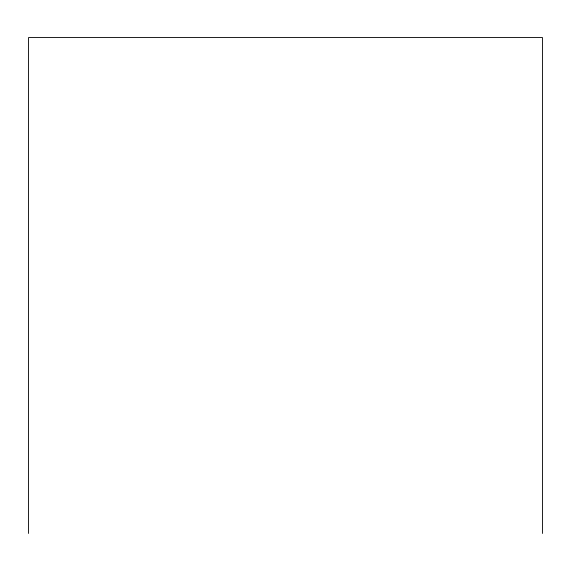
<?xml version="1.0" encoding="UTF-8"?>
<svg xmlns="http://www.w3.org/2000/svg" width="571" height="571" viewBox="0 0 571 571"><rect width="100%" height="100%" fill="white"/><g stroke="black" fill="none" stroke-linecap="round" stroke-linejoin="round"><path stroke-width="0.86" d="M542.45 533.457L542.45 37.543L28.55 37.543L28.55 533.457"/></g></svg>
